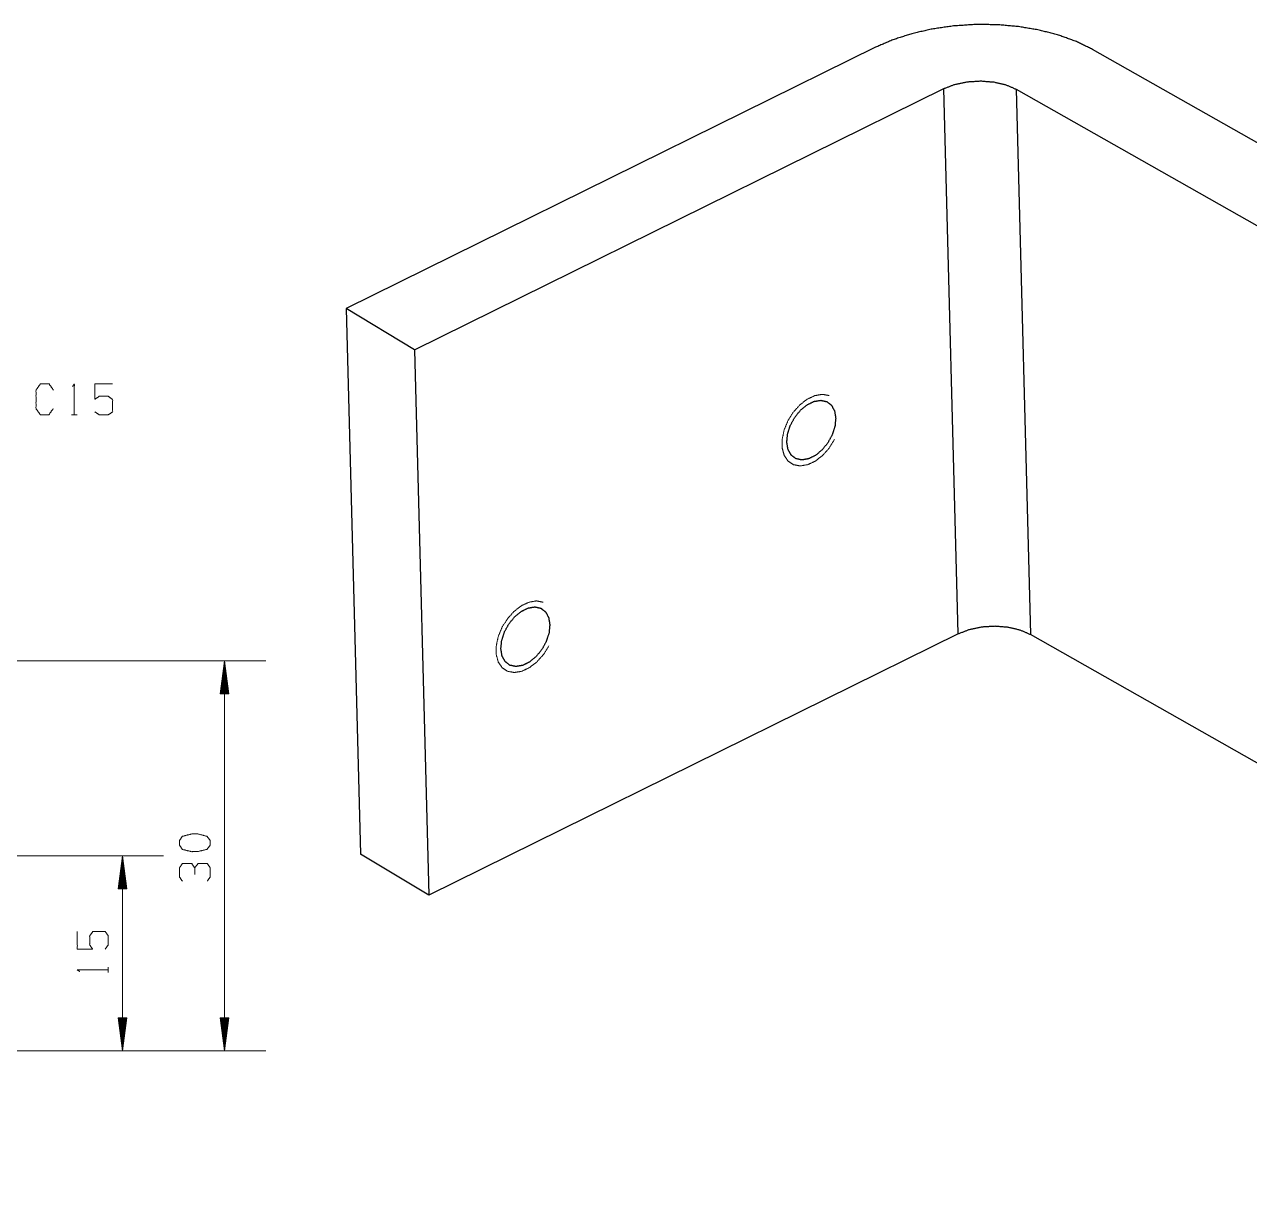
# Model space of a CAD drawing. Header units: millimetres. Extents: x 0 to 420, y 0 to 297.
# Drawn here: x 226.8 to 321.1, y 68 to 157 of the extents above; entities that cross this region are included whole.
import ezdxf

# ---------------------------------------------------------------- set-up
doc = ezdxf.new("R2010")
doc.units = ezdxf.units.MM
doc.layers.add('1', color=7, linetype='Continuous', true_color=0xffffff)

msp = doc.modelspace()

# ---------------------------------------------------------------- linework, layer by layer
at = {"layer": '1', "color": 30, "linetype": 'Continuous', "lineweight": 25}
for p, q in [((292.297, 155.257), (251.569, 135.147)), ((349.196, 132.296), (308.988, 155.094)), ((256.834, 131.973), (297.562, 152.083)), ((298.664, 110.117), (297.562, 152.083)), ((303.126, 152.028), (343.334, 129.23)), ((303.126, 152.028), (304.227, 110.063)), ((251.569, 135.147), (252.671, 93.182)), ((256.834, 131.973), (251.569, 135.147)), ((256.834, 131.973), (257.936, 90.007)), ((298.664, 110.117), (257.936, 90.007)), ((378.444, 67.982), (304.227, 110.063)), ((257.936, 90.007), (252.671, 93.182))]:
    msp.add_line(p, q, dxfattribs=at)
at = {"layer": '1', "color": 95, "linetype": 'Continuous', "lineweight": 18}
for p, q in [((230.43, 126.979), (230.855, 126.979)), ((233.249, 84.062), (233.249, 84.487))]:
    msp.add_line(p, q, dxfattribs=at)
at = {"layer": '1', "color": 13, "linetype": 'Continuous', "lineweight": 18}
for p, q in [((177.892, 108.044), (245.374, 108.044)), ((242.199, 108.044), (241.865, 105.504)), ((242.174, 105.504), (242.174, 107.851)), ((242.533, 105.504), (242.199, 108.044)), ((242.199, 108.044), (242.199, 78.044)), ((242.224, 105.504), (242.224, 107.851)), ((242.021, 105.504), (242.021, 106.693)), ((242.072, 105.504), (242.072, 107.079)), ((242.123, 105.504), (242.123, 107.465)), ((242.275, 105.504), (242.275, 107.465)), ((242.326, 105.504), (242.326, 107.079)), ((242.377, 105.504), (242.377, 106.693)), ((241.92, 105.504), (241.92, 105.921)), ((241.97, 105.504), (241.97, 106.307)), ((242.428, 105.504), (242.428, 106.307)), ((242.478, 105.504), (242.478, 105.921)), ((241.865, 105.504), (242.533, 105.504)), ((241.869, 105.504), (241.869, 105.536)), ((241.869, 105.504), (241.869, 105.536)), ((242.529, 105.504), (242.529, 105.536)), ((242.529, 105.504), (242.529, 105.536)), ((212.862, 93.044), (237.517, 93.044)), ((234.342, 93.044), (234.008, 90.504)), ((234.266, 90.504), (234.266, 92.465)), ((234.317, 90.504), (234.317, 92.851)), ((234.676, 90.504), (234.342, 93.044)), ((234.342, 93.044), (234.342, 78.044)), ((234.367, 90.504), (234.367, 92.851)), ((234.418, 90.504), (234.418, 92.465)), ((234.164, 90.504), (234.164, 91.693)), ((234.215, 90.504), (234.215, 92.079)), ((234.469, 90.504), (234.469, 92.079)), ((234.52, 90.504), (234.52, 91.693)), ((234.008, 90.504), (234.676, 90.504)), ((234.012, 90.504), (234.012, 90.536)), ((234.012, 90.504), (234.012, 90.536)), ((234.063, 90.504), (234.063, 90.921)), ((234.113, 90.504), (234.113, 91.307)), ((234.571, 90.504), (234.571, 91.307)), ((234.621, 90.504), (234.621, 90.921)), ((234.672, 90.504), (234.672, 90.536)), ((234.672, 90.504), (234.672, 90.536)), ((234.008, 80.584), (234.342, 78.044)), ((234.676, 80.584), (234.008, 80.584)), ((234.012, 80.584), (234.012, 80.552)), ((234.012, 80.584), (234.012, 80.552)), ((234.063, 80.584), (234.063, 80.166)), ((234.113, 80.584), (234.113, 79.78)), ((234.164, 80.584), (234.164, 79.394)), ((234.215, 80.584), (234.215, 79.008)), ((234.266, 80.584), (234.266, 78.623)), ((234.317, 80.584), (234.317, 78.237)), ((234.342, 78.044), (234.676, 80.584)), ((234.367, 80.584), (234.367, 78.237)), ((234.418, 80.584), (234.418, 78.623)), ((234.469, 80.584), (234.469, 79.008)), ((234.52, 80.584), (234.52, 79.394)), ((234.571, 80.584), (234.571, 79.78)), ((234.621, 80.584), (234.621, 80.166)), ((234.672, 80.584), (234.672, 80.552)), ((234.672, 80.584), (234.672, 80.552)), ((241.865, 80.584), (242.199, 78.044)), ((242.533, 80.584), (241.865, 80.584)), ((241.869, 80.584), (241.869, 80.552)), ((241.869, 80.584), (241.869, 80.552)), ((241.92, 80.584), (241.92, 80.166)), ((241.97, 80.584), (241.97, 79.78)), ((242.021, 80.584), (242.021, 79.394)), ((242.072, 80.584), (242.072, 79.008)), ((242.123, 80.584), (242.123, 78.623)), ((242.174, 80.584), (242.174, 78.237)), ((242.199, 78.044), (242.533, 80.584)), ((242.224, 80.584), (242.224, 78.237)), ((242.275, 80.584), (242.275, 78.623)), ((242.326, 80.584), (242.326, 79.008)), ((242.377, 80.584), (242.377, 79.394)), ((242.428, 80.584), (242.428, 79.78)), ((242.478, 80.584), (242.478, 80.166)), ((242.529, 80.584), (242.529, 80.552)), ((242.529, 80.584), (242.529, 80.552)), ((222.892, 78.044), (237.517, 78.044)), ((222.892, 78.044), (245.374, 78.044))]:
    msp.add_line(p, q, dxfattribs=at)
at = {"layer": '1', "color": 30, "linetype": 'Continuous', "lineweight": 25}
for points, knots in [([(308.988, 155.094), (307.762, 155.695), (306.387, 156.194), (304.892, 156.582), (303.304, 156.85), (301.656, 156.994), (299.979, 157.01), (298.306, 156.899), (296.67, 156.662), (295.103, 156.305), (293.636, 155.833), (292.297, 155.257)], [0, 0, 0.079155, 0.163916, 0.253482, 0.346825, 0.44276, 0.539994, 0.637193, 0.733019, 0.826189, 0.915521, 1, 1]), ([(297.562, 152.083), (298.413, 152.408), (299.381, 152.608), (300.403, 152.669), (301.41, 152.588), (302.338, 152.37), (303.126, 152.028)], [0, 0, 0.158603, 0.330642, 0.508731, 0.684695, 0.85063, 1, 1]), ([(289.237, 126.729), (289.145, 127.282), (288.908, 127.716), (288.546, 127.994), (288.087, 128.094), (287.568, 128.009), (287.033, 127.744), (286.523, 127.323), (286.081, 126.777), (285.743, 126.153), (285.534, 125.5), (285.474, 124.871), (285.565, 124.317), (285.802, 123.884), (286.165, 123.606), (286.624, 123.505), (287.142, 123.591), (287.677, 123.855), (288.187, 124.277), (288.629, 124.822), (288.968, 125.447), (289.176, 126.1), (289.237, 126.729)], [0, 0, 0.04319, 0.081205, 0.116382, 0.15255, 0.192983, 0.238957, 0.289877, 0.343913, 0.398607, 0.451373, 0.5, 0.54319, 0.581205, 0.616382, 0.65255, 0.692981, 0.738957, 0.789875, 0.843913, 0.898607, 0.951373, 1, 1]), ([(267.233, 110.831), (267.142, 111.385), (266.905, 111.818), (266.542, 112.096), (266.083, 112.197), (265.565, 112.111), (265.03, 111.847), (264.52, 111.425), (264.078, 110.88), (263.739, 110.255), (263.531, 109.602), (263.47, 108.973), (263.562, 108.42), (263.799, 107.986), (264.161, 107.708), (264.62, 107.608), (265.139, 107.693), (265.674, 107.957), (266.184, 108.379), (266.626, 108.925), (266.964, 109.549), (267.173, 110.202), (267.233, 110.831)], [0, 0, 0.04319, 0.081205, 0.116382, 0.15255, 0.192982, 0.238957, 0.289876, 0.343912, 0.398607, 0.451373, 0.5, 0.54319, 0.581205, 0.616382, 0.65255, 0.692981, 0.738956, 0.789876, 0.843912, 0.898607, 0.951373, 1, 1]), ([(304.227, 110.063), (303.44, 110.404), (302.512, 110.623), (301.504, 110.704), (300.483, 110.643), (299.515, 110.443), (298.664, 110.117)], [0, 0, 0.149372, 0.315304, 0.491267, 0.669359, 0.841397, 1, 1])]:
    msp.add_open_spline(points, degree=1, knots=knots, dxfattribs=at)
at = {"layer": '1', "color": 95, "linetype": 'Continuous', "lineweight": 18}
for points, knots in [([(229.02, 127.454), (228.684, 126.979), (228.03, 126.979), (227.694, 127.454), (227.694, 128.879), (228.03, 129.354), (228.702, 129.354), (229.038, 128.879)], [0, 0, 0.11457, 0.243368, 0.357935, 0.638584, 0.753151, 0.88543, 1, 1]), ([(230.501, 129.154), (230.643, 129.354), (230.643, 126.979)], [0, 0, 0.093491, 1, 1]), ([(232.23, 127.204), (232.566, 126.979), (233.255, 126.979), (233.591, 127.204), (233.591, 128.154), (233.255, 128.404), (232.566, 128.404), (232.23, 128.179), (232.23, 129.354), (233.591, 129.354)], [0, 0, 0.062229, 0.168345, 0.230571, 0.376816, 0.441264, 0.547379, 0.609609, 0.79049, 1, 1]), ([(241.107, 94.21), (240.857, 94.546), (240.157, 94.723), (239.682, 94.723), (238.957, 94.546), (238.732, 94.21), (238.732, 93.874), (238.957, 93.538), (239.682, 93.362), (240.157, 93.379), (240.857, 93.538), (241.107, 93.874), (241.107, 94.21)], [0, 0, 0.067527, 0.183974, 0.260584, 0.380943, 0.446141, 0.500306, 0.565504, 0.685863, 0.762527, 0.878309, 0.945835, 1, 1]), ([(239.907, 92.11), (239.682, 92.446), (238.957, 92.446), (238.732, 92.11), (238.732, 91.421), (238.957, 91.085)], [0, 0, 0.153875, 0.429853, 0.583728, 0.846125, 1, 1]), ([(240.882, 91.103), (241.107, 91.421), (241.107, 92.11), (240.882, 92.446), (240.157, 92.446), (239.907, 92.11), (239.907, 91.598)], [0, 0, 0.124124, 0.34369, 0.472452, 0.703382, 0.836734, 1, 1]), ([(233.024, 85.862), (233.249, 86.197), (233.249, 86.887), (233.024, 87.223), (232.074, 87.223), (231.824, 86.887), (231.824, 86.197), (232.049, 85.862), (230.874, 85.862), (230.874, 87.223)], [0, 0, 0.062229, 0.168346, 0.230575, 0.376818, 0.441266, 0.547382, 0.60961, 0.79049, 1, 1]), ([(231.074, 84.133), (230.874, 84.274), (233.249, 84.274)], [0, 0, 0.093485, 1, 1])]:
    msp.add_open_spline(points, degree=1, knots=knots, dxfattribs=at)
at = {"layer": '1', "color": 30, "linetype": 'Continuous', "lineweight": 13}
for points, knots in [([(289.154, 125.087), (288.739, 124.423), (288.23, 123.853), (287.662, 123.415), (287.072, 123.14), (286.502, 123.046), (285.989, 123.14), (285.57, 123.415), (285.273, 123.853), (285.117, 124.423), (285.114, 125.087), (285.264, 125.8), (285.556, 126.512), (285.971, 127.177), (286.48, 127.747), (287.049, 128.185), (287.638, 128.46), (288.209, 128.553), (288.721, 128.46)], [0, 0, 0.066283, 0.130998, 0.191747, 0.246824, 0.295753, 0.339831, 0.382267, 0.427059, 0.477099, 0.533318, 0.594965, 0.660169, 0.726452, 0.791167, 0.851916, 0.906993, 0.955922, 1, 1]), ([(267.151, 109.189), (266.736, 108.525), (266.227, 107.955), (265.658, 107.517), (265.069, 107.242), (264.498, 107.148), (263.986, 107.242), (263.567, 107.517), (263.27, 107.955), (263.114, 108.525), (263.111, 109.189), (263.261, 109.902), (263.553, 110.615), (263.968, 111.279), (264.477, 111.849), (265.045, 112.287), (265.635, 112.562), (266.205, 112.656), (266.718, 112.562)], [0, 0, 0.066284, 0.130999, 0.191747, 0.246825, 0.295754, 0.339831, 0.382267, 0.427059, 0.477099, 0.533319, 0.594965, 0.660169, 0.726453, 0.791167, 0.851916, 0.906993, 0.955922, 1, 1])]:
    msp.add_open_spline(points, degree=1, knots=knots, dxfattribs=at)

doc.saveas('drawing.dxf')
